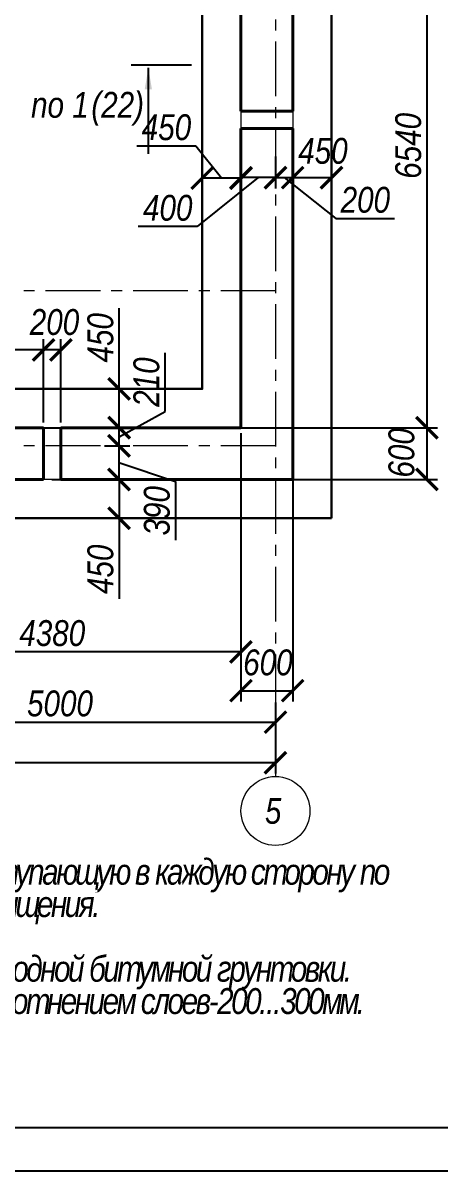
# Model space of a CAD drawing. Header units: millimetres. Extents: x 1582001 to 3303937, y 226471 to 491235.
# Drawn here: x 1810022 to 1814862, y 320955 to 334275 of the extents above; entities that cross this region are included whole.
import ezdxf
from ezdxf.enums import TextEntityAlignment as Align

# ---------------------------------------------------------------- set-up
doc = ezdxf.new("R2010")
doc.units = ezdxf.units.MM
doc.linetypes.add('CENTER', pattern=[50.8, 31.75, -6.35, 6.35, -6.35])
doc.layers.get('Defpoints').update_dxf_attribs({"color": 255, "lineweight": 30})
doc.layers.add('Spezifikazia', color=250, linetype='Continuous')
doc.layers.add('Формуляр', color=138, linetype='Continuous')
for name, color, linetype, lineweight in [('Оси', 251, 'CENTER', 9), ('Размеры', 7, 'Continuous', 18), ('средние', 92, 'Continuous', 30), ('Стены несущие', 7, 'Continuous', 40)]:
    doc.layers.add(name, color=color, linetype=linetype, lineweight=lineweight)
doc.styles.add('GOST 2.304', font='ARIALNI.TTF', dxfattribs={"width": 0.98, "height": 300})
doc.styles.get("Standard").update_dxf_attribs({"font": 'ARIALNI.TTF', "height": 300})
doc.styles.add('STYLE1', font='ARIALNI.TTF', dxfattribs={"height": 300})
doc.dimstyles.new('ISO-25', dxfattribs={"dimscale": 100, "dimtxt": 2.5, "dimasz": 2.5, "dimexe": 1.25, "dimexo": 0.625, "dimtad": 1, "dimdec": 0, "dimtxsty": 'Standard', "dimblk": 'ARCHTICK', "dimcen": 2.5, "dimadec": 0, "dimazin": 0, "dimtfac": 1, "dimtdec": 0, "dimtmove": 0, "dimatfit": 3, "dimfxl": 0, "dimarcsym": 0})

# ---------------------------------------------------------------- blocks, each defined once
blk = doc.blocks.new('_ArchTick')
at = {"color": 0, "linetype": 'ByBlock', "const_width": 0.15}
blk.add_lwpolyline([(-0.5, -0.5), (0.5, 0.5)], dxfattribs=at)
blk = doc.blocks.new('*D1419')
at = {"layer": 'Defpoints', "color": 0, "lineweight": -3, "transparency": 16777216}
for p in [(1810050, 330029), (1811138, 330029), (1810050, 329579)]:
    blk.add_point(p, dxfattribs=at)
at = {"layer": 'Размеры', "color": 0, "lineweight": -2, "transparency": 16777216}
for p, q in [((1811138, 330029), (1811138, 330965)), ((1810113, 330029), (1811263, 330029)), ((1811138, 329579), (1811138, 330029)), ((1810113, 329579), (1811263, 329579))]:
    blk.add_line(p, q, dxfattribs=at)
at = {"layer": 'Размеры', "color": 0, "lineweight": -2, "transparency": 16777216, "xscale": 250, "yscale": 250, "zscale": 250}
for p, rotation in [((1811138, 330029), 90), ((1811138, 329579), 270)]:
    blk.add_blockref('_ArchTick', p, dxfattribs=dict(at, rotation=rotation))
at = {"layer": 'Размеры', "color": 0, "transparency": 16777216, "insert": (1810922, 330622), "char_height": 300, "attachment_point": 5, "rotation": 90}
blk.add_mtext('450', dxfattribs=at)
blk = doc.blocks.new('*D1420')
at = {"layer": 'Defpoints', "color": 0, "lineweight": -3, "transparency": 16777216}
for p in [(1810297, 328979), (1810622, 328529), (1811138, 328529)]:
    blk.add_point(p, dxfattribs=at)
at = {"layer": 'Размеры', "color": 0, "lineweight": -2, "transparency": 16777216}
for p, q in [((1810359, 328979), (1811263, 328979)), ((1811138, 328979), (1811138, 328529)), ((1810685, 328529), (1811263, 328529)), ((1811138, 328529), (1811138, 327593))]:
    blk.add_line(p, q, dxfattribs=at)
at = {"layer": 'Размеры', "color": 0, "lineweight": -2, "transparency": 16777216, "xscale": 250, "yscale": 250, "zscale": 250}
for p, rotation in [((1811138, 328979), 90), ((1811138, 328529), 270)]:
    blk.add_blockref('_ArchTick', p, dxfattribs=dict(at, rotation=rotation))
at = {"layer": 'Размеры', "color": 0, "transparency": 16777216, "insert": (1810922, 327936), "char_height": 300, "attachment_point": 5, "rotation": 90}
blk.add_mtext('450', dxfattribs=at)
blk = doc.blocks.new('*D1421')
at = {"layer": 'Defpoints', "color": 0, "lineweight": -3, "transparency": 16777216}
for p in [(1811029, 329579), (1811138, 329579), (1811029, 329369)]:
    blk.add_point(p, dxfattribs=at)
at = {"layer": 'Размеры', "color": 0, "lineweight": -2, "transparency": 16777216}
for p, q in [((1811671, 329767), (1811671, 330448)), ((1811138, 329474), (1811671, 329767)), ((1811092, 329579), (1811263, 329579)), ((1811138, 329369), (1811138, 329579)), ((1811092, 329369), (1811263, 329369))]:
    blk.add_line(p, q, dxfattribs=at)
at = {"layer": 'Размеры', "color": 0, "lineweight": -2, "transparency": 16777216, "xscale": 250, "yscale": 250, "zscale": 250}
for p, rotation in [((1811138, 329579), 90), ((1811138, 329369), 270)]:
    blk.add_blockref('_ArchTick', p, dxfattribs=dict(at, rotation=rotation))
at = {"layer": 'Размеры', "color": 0, "transparency": 16777216, "insert": (1811456, 330108), "char_height": 300, "attachment_point": 5, "rotation": 90}
blk.add_mtext('210', dxfattribs=at)
blk = doc.blocks.new('*D1422')
at = {"layer": 'Defpoints', "color": 0, "lineweight": -3, "transparency": 16777216}
for p in [(1810908, 329369), (1810908, 328979), (1811135, 328979)]:
    blk.add_point(p, dxfattribs=at)
at = {"layer": 'Размеры', "color": 0, "lineweight": -2, "transparency": 16777216}
for p, q in [((1810970, 329369), (1811260, 329369)), ((1811135, 329369), (1811135, 328979)), ((1811135, 329174), (1811793, 328956)), ((1810970, 328979), (1811260, 328979)), ((1811793, 328956), (1811793, 328273))]:
    blk.add_line(p, q, dxfattribs=at)
at = {"layer": 'Размеры', "color": 0, "lineweight": -2, "transparency": 16777216, "xscale": 250, "yscale": 250, "zscale": 250}
for p, rotation in [((1811135, 329369), 90), ((1811135, 328979), 270)]:
    blk.add_blockref('_ArchTick', p, dxfattribs=dict(at, rotation=rotation))
at = {"layer": 'Размеры', "color": 0, "transparency": 16777216, "insert": (1811577, 328615), "char_height": 300, "attachment_point": 5, "rotation": 90}
blk.add_mtext('390', dxfattribs=at)
blk = doc.blocks.new('*D1437')
at = {"layer": 'Defpoints', "color": 0, "lineweight": -3, "transparency": 16777216}
for p in [(1812102, 332474), (1812102, 332418), (1812552, 332418)]:
    blk.add_point(p, dxfattribs=at)
at = {"layer": 'Размеры', "color": 0, "lineweight": -2, "transparency": 16777216}
for p, q in [((1812030, 332847), (1811344, 332847)), ((1812327, 332474), (1812030, 332847)), ((1812102, 332480), (1812102, 332599)), ((1812552, 332480), (1812552, 332599)), ((1812552, 332474), (1812102, 332474))]:
    blk.add_line(p, q, dxfattribs=at)
at = {"layer": 'Размеры', "color": 0, "lineweight": -2, "transparency": 16777216, "xscale": 250, "yscale": 250, "zscale": 250, "rotation": 180}
blk.add_blockref('_ArchTick', (1812102, 332474), dxfattribs=at)
at = {"layer": 'Размеры', "color": 0, "lineweight": -2, "transparency": 16777216, "xscale": 250, "yscale": 250, "zscale": 250}
blk.add_blockref('_ArchTick', (1812552, 332474), dxfattribs=at)
at = {"layer": 'Размеры', "color": 0, "transparency": 16777216, "insert": (1811687, 333063), "char_height": 300, "attachment_point": 5}
blk.add_mtext('450', dxfattribs=at)
blk = doc.blocks.new('*D1438')
at = {"layer": 'Defpoints', "color": 0, "lineweight": -3, "transparency": 16777216}
for p in [(1812552, 333066), (1812952, 332789), (1812552, 332480)]:
    blk.add_point(p, dxfattribs=at)
at = {"layer": 'Размеры', "color": 0, "lineweight": -2, "transparency": 16777216}
for p, q in [((1812552, 333003), (1812552, 332355)), ((1812952, 332726), (1812952, 332355)), ((1812752, 332480), (1812045, 331912)), ((1812952, 332480), (1812552, 332480)), ((1812045, 331912), (1811359, 331912))]:
    blk.add_line(p, q, dxfattribs=at)
at = {"layer": 'Размеры', "color": 0, "lineweight": -2, "transparency": 16777216, "xscale": 250, "yscale": 250, "zscale": 250, "rotation": 180}
blk.add_blockref('_ArchTick', (1812552, 332480), dxfattribs=at)
at = {"layer": 'Размеры', "color": 0, "lineweight": -2, "transparency": 16777216, "xscale": 250, "yscale": 250, "zscale": 250}
blk.add_blockref('_ArchTick', (1812952, 332480), dxfattribs=at)
at = {"layer": 'Размеры', "color": 0, "transparency": 16777216, "insert": (1811702, 332128), "char_height": 300, "attachment_point": 5}
blk.add_mtext('400', dxfattribs=at)
blk = doc.blocks.new('*D1439')
at = {"layer": 'Defpoints', "color": 0, "lineweight": -3, "transparency": 16777216}
for p in [(1812952, 332789), (1813152, 332779), (1813152, 332480)]:
    blk.add_point(p, dxfattribs=at)
at = {"layer": 'Размеры', "color": 0, "lineweight": -2, "transparency": 16777216}
for p, q in [((1812952, 332726), (1812952, 332355)), ((1813152, 332716), (1813152, 332355)), ((1812952, 332480), (1813152, 332480)), ((1813052, 332480), (1813654, 332005)), ((1813654, 332005), (1814335, 332005))]:
    blk.add_line(p, q, dxfattribs=at)
at = {"layer": 'Размеры', "color": 0, "lineweight": -2, "transparency": 16777216, "xscale": 250, "yscale": 250, "zscale": 250, "rotation": 180}
blk.add_blockref('_ArchTick', (1812952, 332480), dxfattribs=at)
at = {"layer": 'Размеры', "color": 0, "lineweight": -2, "transparency": 16777216, "xscale": 250, "yscale": 250, "zscale": 250}
blk.add_blockref('_ArchTick', (1813152, 332480), dxfattribs=at)
at = {"layer": 'Размеры', "color": 0, "transparency": 16777216, "insert": (1813995, 332221), "char_height": 300, "attachment_point": 5}
blk.add_mtext('200', dxfattribs=at)
blk = doc.blocks.new('*D1440')
at = {"layer": 'Defpoints', "color": 0, "lineweight": -3, "transparency": 16777216}
for p in [(1813152, 333051), (1813602, 333051), (1813602, 332480)]:
    blk.add_point(p, dxfattribs=at)
at = {"layer": 'Размеры', "color": 0, "lineweight": -2, "transparency": 16777216}
for p, q in [((1813152, 332989), (1813152, 332355)), ((1813602, 332989), (1813602, 332355)), ((1813152, 332480), (1813602, 332480))]:
    blk.add_line(p, q, dxfattribs=at)
at = {"layer": 'Размеры', "color": 0, "lineweight": -2, "transparency": 16777216, "xscale": 250, "yscale": 250, "zscale": 250, "rotation": 180}
blk.add_blockref('_ArchTick', (1813152, 332480), dxfattribs=at)
at = {"layer": 'Размеры', "color": 0, "lineweight": -2, "transparency": 16777216, "xscale": 250, "yscale": 250, "zscale": 250}
blk.add_blockref('_ArchTick', (1813602, 332480), dxfattribs=at)
at = {"layer": 'Размеры', "color": 0, "transparency": 16777216, "insert": (1813503, 332789), "char_height": 300, "attachment_point": 5}
blk.add_mtext('450', dxfattribs=at)
blk = doc.blocks.new('*D1446')
at = {"layer": 'Defpoints', "color": 0, "lineweight": -3, "transparency": 16777216}
for p in [(1812330, 336119), (1812330, 329579), (1814709, 329579)]:
    blk.add_point(p, dxfattribs=at)
at = {"layer": 'Размеры', "color": 0, "lineweight": -2, "transparency": 16777216}
for p, q in [((1812392, 336119), (1814834, 336119)), ((1814709, 336119), (1814709, 329579)), ((1812392, 329579), (1814834, 329579))]:
    blk.add_line(p, q, dxfattribs=at)
at = {"layer": 'Размеры', "color": 0, "lineweight": -2, "transparency": 16777216, "xscale": 250, "yscale": 250, "zscale": 250}
for p, rotation in [((1814709, 336119), 90), ((1814709, 329579), 270)]:
    blk.add_blockref('_ArchTick', p, dxfattribs=dict(at, rotation=rotation))
at = {"layer": 'Размеры', "color": 0, "transparency": 16777216, "insert": (1814494, 332849), "char_height": 300, "attachment_point": 5, "rotation": 90}
blk.add_mtext('6540', dxfattribs=at)
blk = doc.blocks.new('*D1447')
at = {"layer": 'Defpoints', "color": 0, "lineweight": -3, "transparency": 16777216}
for p in [(1812330, 329579), (1812330, 328979), (1814709, 328979)]:
    blk.add_point(p, dxfattribs=at)
at = {"layer": 'Размеры', "color": 0, "lineweight": -2, "transparency": 16777216}
for p, q in [((1812392, 329579), (1814834, 329579)), ((1814709, 329579), (1814709, 328979)), ((1812392, 328979), (1814834, 328979))]:
    blk.add_line(p, q, dxfattribs=at)
at = {"layer": 'Размеры', "color": 0, "lineweight": -2, "transparency": 16777216, "xscale": 250, "yscale": 250, "zscale": 250}
for p, rotation in [((1814709, 329579), 90), ((1814709, 328979), 270)]:
    blk.add_blockref('_ArchTick', p, dxfattribs=dict(at, rotation=rotation))
at = {"layer": 'Размеры', "color": 0, "transparency": 16777216, "insert": (1814415, 329287), "char_height": 300, "attachment_point": 5, "rotation": 90}
blk.add_mtext('600', dxfattribs=at)
blk = doc.blocks.new('*D1448')
at = {"layer": 'Defpoints', "color": 0, "lineweight": -3, "transparency": 16777216}
for p in [(1812552, 329579), (1813152, 329129), (1813152, 326528)]:
    blk.add_point(p, dxfattribs=at)
at = {"layer": 'Размеры', "color": 0, "lineweight": -2, "transparency": 16777216}
for p, q in [((1812552, 329516), (1812552, 326403)), ((1813152, 329066), (1813152, 326403)), ((1812552, 326528), (1813152, 326528))]:
    blk.add_line(p, q, dxfattribs=at)
at = {"layer": 'Размеры', "color": 0, "lineweight": -2, "transparency": 16777216, "xscale": 250, "yscale": 250, "zscale": 250, "rotation": 180}
blk.add_blockref('_ArchTick', (1812552, 326528), dxfattribs=at)
at = {"layer": 'Размеры', "color": 0, "lineweight": -2, "transparency": 16777216, "xscale": 250, "yscale": 250, "zscale": 250}
blk.add_blockref('_ArchTick', (1813152, 326528), dxfattribs=at)
at = {"layer": 'Размеры', "color": 0, "transparency": 16777216, "insert": (1812864, 326854), "char_height": 300, "attachment_point": 5}
blk.add_mtext('600', dxfattribs=at)
blk = doc.blocks.new('*D1449')
at = {"layer": 'Defpoints', "color": 0, "lineweight": -3, "transparency": 16777216}
for p in [(1808172, 329579), (1812552, 329579), (1808172, 326978)]:
    blk.add_point(p, dxfattribs=at)
at = {"layer": 'Размеры', "color": 0, "lineweight": -2, "transparency": 16777216}
for p, q in [((1808172, 329516), (1808172, 326853)), ((1812552, 329516), (1812552, 326853)), ((1812552, 326978), (1808172, 326978))]:
    blk.add_line(p, q, dxfattribs=at)
at = {"layer": 'Размеры', "color": 0, "lineweight": -2, "transparency": 16777216, "xscale": 250, "yscale": 250, "zscale": 250, "rotation": 180}
blk.add_blockref('_ArchTick', (1808172, 326978), dxfattribs=at)
at = {"layer": 'Размеры', "color": 0, "lineweight": -2, "transparency": 16777216, "xscale": 250, "yscale": 250, "zscale": 250}
blk.add_blockref('_ArchTick', (1812552, 326978), dxfattribs=at)
at = {"layer": 'Размеры', "color": 0, "transparency": 16777216, "insert": (1810362, 327194), "char_height": 300, "attachment_point": 5}
blk.add_mtext('4380', dxfattribs=at)
blk = doc.blocks.new('*D1465')
at = {"layer": 'Defpoints', "color": 0, "lineweight": -3, "transparency": 16777216}
for p in [(1807952, 326700), (1812952, 326411), (1812952, 326162)]:
    blk.add_point(p, dxfattribs=at)
at = {"layer": 'Размеры', "color": 0, "lineweight": -2, "transparency": 16777216}
for p, q in [((1807952, 326638), (1807952, 326037)), ((1812952, 326348), (1812952, 326037)), ((1807952, 326162), (1812952, 326162))]:
    blk.add_line(p, q, dxfattribs=at)
at = {"layer": 'Размеры', "color": 0, "lineweight": -2, "transparency": 16777216, "xscale": 250, "yscale": 250, "zscale": 250, "rotation": 180}
blk.add_blockref('_ArchTick', (1807952, 326162), dxfattribs=at)
at = {"layer": 'Размеры', "color": 0, "lineweight": -2, "transparency": 16777216, "xscale": 250, "yscale": 250, "zscale": 250}
blk.add_blockref('_ArchTick', (1812952, 326162), dxfattribs=at)
at = {"layer": 'Размеры', "color": 0, "transparency": 16777216, "insert": (1810452, 326378), "char_height": 300, "attachment_point": 5}
blk.add_mtext('5000', dxfattribs=at)
blk = doc.blocks.new('*D1466')
at = {"layer": 'Defpoints', "color": 0, "lineweight": -3, "ltscale": 100, "transparency": 16777216}
for p in [(1798002, 326440), (1812952, 326452), (1798002, 325692)]:
    blk.add_point(p, dxfattribs=at)
at = {"layer": 'Размеры', "color": 0, "lineweight": -2, "ltscale": 100, "transparency": 16777216}
for p, q in [((1798002, 326378), (1798002, 325567)), ((1812952, 326390), (1812952, 325567)), ((1812952, 325692), (1798002, 325692))]:
    blk.add_line(p, q, dxfattribs=at)
at = {"layer": 'Размеры', "color": 0, "lineweight": -2, "ltscale": 100, "transparency": 16777216, "xscale": 250, "yscale": 250, "zscale": 250, "rotation": 180}
blk.add_blockref('_ArchTick', (1798002, 325692), dxfattribs=at)
at = {"layer": 'Размеры', "color": 0, "lineweight": -2, "ltscale": 100, "transparency": 16777216, "xscale": 250, "yscale": 250, "zscale": 250}
blk.add_blockref('_ArchTick', (1812952, 325692), dxfattribs=at)
at = {"layer": 'Размеры', "color": 0, "ltscale": 100, "transparency": 16777216, "insert": (1805477, 325907), "char_height": 300, "attachment_point": 5}
blk.add_mtext('14950', dxfattribs=at)
blk = doc.blocks.new('*D1357')
at = {"layer": 'Defpoints', "color": 0, "lineweight": -3, "ltscale": 100, "transparency": 16777216}
for p in [(1808172, 330481), (1808172, 329831), (1810262, 329579)]:
    blk.add_point(p, dxfattribs=at)
at = {"layer": 'Размеры', "color": 0, "lineweight": -2, "ltscale": 100, "transparency": 16777216}
for p, q in [((1808172, 329894), (1808172, 330606)), ((1810262, 329641), (1810262, 330606)), ((1810262, 330481), (1808172, 330481))]:
    blk.add_line(p, q, dxfattribs=at)
at = {"layer": 'Размеры', "color": 0, "lineweight": -2, "ltscale": 100, "transparency": 16777216, "xscale": 250, "yscale": 250, "zscale": 250, "rotation": 180}
blk.add_blockref('_ArchTick', (1808172, 330481), dxfattribs=at)
at = {"layer": 'Размеры', "color": 0, "lineweight": -2, "ltscale": 100, "transparency": 16777216, "xscale": 250, "yscale": 250, "zscale": 250}
blk.add_blockref('_ArchTick', (1810262, 330481), dxfattribs=at)
at = {"layer": 'Размеры', "color": 0, "ltscale": 100, "transparency": 16777216, "insert": (1809217, 330697), "char_height": 300, "attachment_point": 5}
blk.add_mtext('2090', dxfattribs=at)
blk = doc.blocks.new('*D1358')
at = {"layer": 'Defpoints', "color": 0, "lineweight": -3, "ltscale": 100, "transparency": 16777216}
for p in [(1810262, 330481), (1810262, 329579), (1810462, 329579)]:
    blk.add_point(p, dxfattribs=at)
at = {"layer": 'Размеры', "color": 0, "lineweight": -2, "ltscale": 100, "transparency": 16777216}
for p, q in [((1810262, 329641), (1810262, 330606)), ((1810462, 329641), (1810462, 330606)), ((1810462, 330481), (1810262, 330481))]:
    blk.add_line(p, q, dxfattribs=at)
at = {"layer": 'Размеры', "color": 0, "lineweight": -2, "ltscale": 100, "transparency": 16777216, "xscale": 250, "yscale": 250, "zscale": 250, "rotation": 180}
blk.add_blockref('_ArchTick', (1810262, 330481), dxfattribs=at)
at = {"layer": 'Размеры', "color": 0, "lineweight": -2, "ltscale": 100, "transparency": 16777216, "xscale": 250, "yscale": 250, "zscale": 250}
blk.add_blockref('_ArchTick', (1810462, 330481), dxfattribs=at)
at = {"layer": 'Размеры', "color": 0, "ltscale": 100, "transparency": 16777216, "insert": (1810388, 330803), "char_height": 300, "attachment_point": 5}
blk.add_mtext('200', dxfattribs=at)

msp = doc.modelspace()

# ---------------------------------------------------------------- linework, layer by layer
at = {"layer": 'Spezifikazia', "lineweight": 18, "ltscale": 500}
msp.add_lwpolyline([(1792000.5, 320955), (1834000.4, 320955), (1834000.4, 291255.1), (1792000.5, 291255.1)], close=True, dxfattribs=at)
at = {"layer": 'Оси', "ltscale": 20}
for p, q in [((1812952, 347268.8), (1812952, 325532.6)), ((1812952, 331168.8), (1794888.4, 331168.8)), ((1812952, 329368.8), (1794888.4, 329368.8))]:
    msp.add_line(p, q, dxfattribs=at)
at = {"layer": 'Оси', "linetype": 'Continuous', "ltscale": 100}
msp.add_circle((1812952, 325132.6), 400, dxfattribs=at)
msp.add_circle((1812952, 325132.6), 400, dxfattribs=at)
at = {"layer": 'Размеры', "linetype": 'Continuous', "lineweight": 25, "ltscale": 100}
for p, q in [((1811276.8, 333790.2), (1811976.8, 333790.2)), ((1811476.8, 333755.2), (1811476.8, 332755.2))]:
    msp.add_line(p, q, dxfattribs=at)
at = {"layer": 'Размеры'}
for p, q in [((1812552, 333249.8), (1812552, 333049.8)), ((1813152, 333249.8), (1813152, 333049.8))]:
    msp.add_line(p, q, dxfattribs=at)
at = {"layer": 'Размеры', "ltscale": 100}
for p, q in [((1810262, 329578.8), (1810462, 329578.8)), ((1810462, 328978.8), (1810262, 328978.8))]:
    msp.add_line(p, q, dxfattribs=at)
at = {"layer": 'Размеры', "linetype": 'Continuous', "lineweight": 25, "ltscale": 100}
msp.add_solid([(1811476.8, 333755.2), (1811518.7, 333504.9), (1811434.9, 333504.9)], dxfattribs=at)
at = {"layer": 'средние'}
for p, q in [((1813602, 328528.8), (1813602, 348108.8)), ((1807122, 328528.8), (1813602, 328528.8))]:
    msp.add_line(p, q, dxfattribs=at)
msp.add_lwpolyline([(1808622, 335669.2), (1812102, 335669.2), (1812102, 330028.8), (1808622, 330028.8)], close=True, dxfattribs=at)
at = {"layer": 'Стены несущие'}
for p, q in [((1813152, 333249.8), (1813152, 338568.8)), ((1812552, 333249.8), (1812552, 336119.2)), ((1812552, 333249.8), (1812552, 333468.8)), ((1813152, 333249.8), (1813152, 333468.8)), ((1813152, 333249.8), (1812552, 333249.8)), ((1812552, 329578.8), (1812552, 333049.8)), ((1812552, 332478.8), (1812552, 333049.8)), ((1813152, 333049.8), (1812552, 333049.8)), ((1813152, 328978.8), (1813152, 333049.8)), ((1813152, 332478.8), (1813152, 333049.8)), ((1808172, 329578.8), (1810262, 329578.8)), ((1810262, 329578.8), (1810262, 328978.8)), ((1810462, 329578.8), (1812552, 329578.8)), ((1810462, 329578.8), (1810462, 328978.8)), ((1807572, 328978.8), (1810262, 328978.8)), ((1810462, 328978.8), (1813152, 328978.8))]:
    msp.add_line(p, q, dxfattribs=at)
at = {"layer": 'Формуляр'}
msp.add_lwpolyline([(1792000.5, 350654.9), (1834000.4, 350654.9), (1834000.4, 320955), (1792000.5, 320955)], close=True, dxfattribs=at)
at = {"layer": 'Формуляр', "color": 0}
msp.add_lwpolyline([(1794000.5, 321455), (1794000.5, 350144.9), (1833500.4, 350144.9), (1833500.4, 321455)], close=True, dxfattribs=at)

# ---------------------------------------------------------------- texts
at = {"layer": 'Оси', "linetype": 'Continuous', "ltscale": 100, "style": 'GOST 2.304'}
msp.add_text('5', height=297.2, dxfattribs=at).set_placement((1812925.7, 325132.6), align=Align.MIDDLE_CENTER)
at = {"layer": 'Размеры', "linetype": 'Continuous', "lineweight": 25, "ltscale": 100}
for s, p in [('по 1', (1810116.7, 333175.2)), ('(22)', (1810815.7, 333175.2))]:
    msp.add_text(s, height=300, dxfattribs=at).set_placement(p)
at = {"layer": 'Размеры', "color": 135, "linetype": 'ByBlock', "insert": (1794528.9, 324577.3), "char_height": 300, "width": 19913.272, "attachment_point": 1, "line_spacing_factor": 0.75, "style": 'STYLE1'}
msp.add_mtext('\\pi600;{\\T0.85;\\C256;1. Под монолитные фундаменты выполнить подбетонку из бетона класса В7.5 толщиной 100 мм, выступающую в каждую сторону по 100 мм. Подбетонку устраивать по слою трамбованного щебня 50 мм, пролитого битумом до полного насыщения.\\L\\P\\pi300;\\l2. Укладку бетона в опалубку осуществлять с обязательным вибрированием.\\P3. Бетонные поверхности, соприкасающиеся с грунтом, обмазать горячим битумом за 2 раза по слою холодной битумной грунтовки.\\P4. Обратную засыпку осуществлять непучинистым грунтом - песком средней крупности с послойным уплотнением слоев-200...300мм. Уплотнение вести до \\fArial Narrow|b0|i0|c204|p34;\\T1;g  =1.65 т/м³.}', dxfattribs=at)

# ---------------------------------------------------------------- dimensions: what is measured, and where the dimension line sits
at = {"layer": 'Размеры'}
for base, p1, p2, picture, middle in [((1814709.4, 329578.8), (1812330, 336119.2), (1812330, 329578.8), '*D1446', (1814493.7, 332849)), ((1811138, 330028.8), (1810050, 329578.8), (1810050, 330028.8), '*D1419', (1810922.4, 330621.8)), ((1811138, 328528.8), (1810296.7, 328978.8), (1810622.4, 328528.8), '*D1420', (1810922.4, 327935.9))]:
    dim = msp.add_linear_dim(base=base, p1=p1, p2=p2, angle=90, dimstyle='ISO-25', override={"dimscale": 100, "dimlfac": 1, "dimtxsty": 'Standard', "dimblk1": 'ArchTick', "dimblk2": 'ArchTick', "dimsah": 1, "dimtmove": 0, "dimtolj": 0}, dxfattribs=at)
    dim.commit()
    dim.dimension.update_dxf_attribs({"geometry": picture, "text_midpoint": middle})
for base, p1, p2, override, picture, middle in [((1812102, 332474.4), (1812552, 332417.9), (1812102, 332417.9), {"dimscale": 100, "dimlfac": 1, "dimtxsty": 'Standard', "dimblk1": 'ArchTick', "dimblk2": 'ArchTick', "dimsah": 1, "dimtmove": 1, "dimtolj": 0}, '*D1437', (1811967.4, 332846.9)), ((1812552, 332480.4), (1812952, 332788.6), (1812552, 333066), {"dimscale": 100, "dimlfac": 1, "dimtxsty": 'Standard', "dimblk1": 'ArchTick', "dimblk2": 'ArchTick', "dimsah": 1, "dimtmove": 1, "dimtolj": 0}, '*D1438', (1811982, 331912.4)), ((1813602, 332480.4), (1813152, 333051.4), (1813602, 333051.4), {"dimscale": 100, "dimlfac": 1, "dimtxsty": 'Standard', "dimblk1": 'ArchTick', "dimblk2": 'ArchTick', "dimsah": 1, "dimtmove": 2, "dimtolj": 0}, '*D1440', (1813503, 332789.1)), ((1813152, 332480.4), (1812952, 332788.6), (1813152, 332778.8), {"dimscale": 100, "dimlfac": 1, "dimtxsty": 'Standard', "dimblk1": 'ArchTick', "dimblk2": 'ArchTick', "dimsah": 1, "dimtmove": 1, "dimtolj": 0}, '*D1439', (1813716.6, 332004.9)), ((1813152, 326528.1), (1812552, 329578.8), (1813152, 329128.7), {"dimscale": 100, "dimlfac": 1, "dimtxsty": 'Standard', "dimblk1": 'ArchTick', "dimblk2": 'ArchTick', "dimsah": 1, "dimtmove": 2, "dimtolj": 0}, '*D1448', (1812864.1, 326853.8))]:
    dim = msp.add_linear_dim(base=base, p1=p1, p2=p2, dimstyle='ISO-25', override=override, dxfattribs=at)
    dim.commit()
    dim.dimension.update_dxf_attribs({"geometry": picture, "text_midpoint": middle, "dimtype": 160})
at = {"layer": 'Размеры', "ltscale": 100}
dim = msp.add_linear_dim(base=(1810262, 330480.9), p1=(1810462, 329578.8), p2=(1810262, 329578.8), dimstyle='ISO-25', override={"dimscale": 100, "dimlfac": 1, "dimtxsty": 'Standard', "dimblk1": 'ArchTick', "dimblk2": 'ArchTick', "dimsah": 1, "dimtmove": 2, "dimtolj": 0}, dxfattribs=at)
dim.commit()
dim.dimension.update_dxf_attribs({"geometry": '*D1358', "text_midpoint": (1810387.6, 330802.6), "dimtype": 160})
for base, p1, p2, picture, middle in [((1808172, 330480.9), (1810262, 329578.8), (1808172, 329831.1), '*D1357', (1809217, 330696.5)), ((1798002, 325691.5), (1812952, 326452), (1798002, 326440.2), '*D1466', (1805477, 325907.2))]:
    dim = msp.add_linear_dim(base=base, p1=p1, p2=p2, dimstyle='ISO-25', override={"dimscale": 100, "dimlfac": 1, "dimtxsty": 'Standard', "dimblk1": 'ArchTick', "dimblk2": 'ArchTick', "dimsah": 1, "dimtmove": 0, "dimtolj": 0}, dxfattribs=at)
    dim.commit()
    dim.dimension.update_dxf_attribs({"geometry": picture, "text_midpoint": middle})
at = {"layer": 'Размеры'}
for base, p1, p2, override, picture, middle in [((1811138, 329578.8), (1811029.3, 329368.8), (1811029.3, 329578.8), {"dimscale": 100, "dimlfac": 1, "dimtxsty": 'Standard', "dimblk1": 'ArchTick', "dimblk2": 'ArchTick', "dimsah": 1, "dimtmove": 1, "dimtolj": 0}, '*D1421', (1811671.3, 329829.3)), ((1814709.4, 328978.8), (1812330, 329578.8), (1812330, 328978.8), {"dimscale": 100, "dimlfac": 1, "dimtxsty": 'Standard', "dimblk1": 'ArchTick', "dimblk2": 'ArchTick', "dimsah": 1, "dimtmove": 2, "dimtolj": 0}, '*D1447', (1814414.7, 329286.8)), ((1811135.4, 328978.8), (1810907.8, 329368.8), (1810907.8, 328978.8), {"dimscale": 100, "dimlfac": 1, "dimtxsty": 'Standard', "dimblk1": 'ArchTick', "dimblk2": 'ArchTick', "dimsah": 1, "dimtmove": 1, "dimtolj": 0}, '*D1422', (1811793.1, 328893.7))]:
    dim = msp.add_linear_dim(base=base, p1=p1, p2=p2, angle=90, dimstyle='ISO-25', override=override, dxfattribs=at)
    dim.commit()
    dim.dimension.update_dxf_attribs({"geometry": picture, "text_midpoint": middle, "dimtype": 160})
for base, p1, p2, picture, middle in [((1808172, 326978.3), (1812552, 329578.8), (1808172, 329578.8), '*D1449', (1810362, 327193.9)), ((1812952, 326162.4), (1807952, 326700.4), (1812952, 326410.8), '*D1465', (1810452, 326378.1))]:
    dim = msp.add_linear_dim(base=base, p1=p1, p2=p2, dimstyle='ISO-25', override={"dimscale": 100, "dimlfac": 1, "dimtxsty": 'Standard', "dimblk1": 'ArchTick', "dimblk2": 'ArchTick', "dimsah": 1, "dimtmove": 0, "dimtolj": 0}, dxfattribs=at)
    dim.commit()
    dim.dimension.update_dxf_attribs({"geometry": picture, "text_midpoint": middle})

doc.saveas('drawing.dxf')
